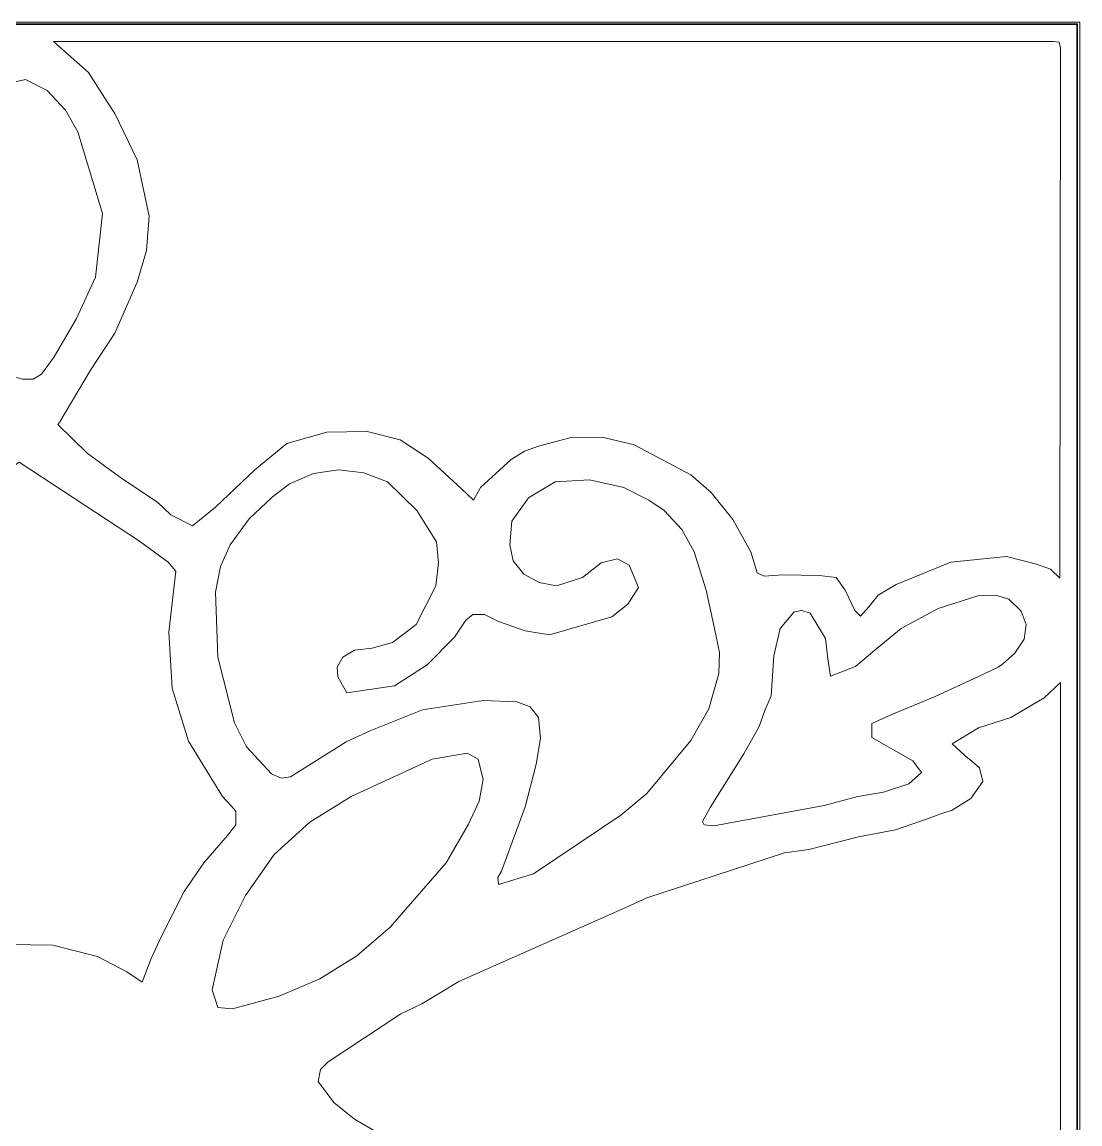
# Model space of a CAD drawing. Header units: millimetres. Extents: x -423 to 44, y -358 to 68.
# Drawn here: x -278.25 to -240.4, y -299.17 to -259.75 of the extents above; entities that cross this region are included whole.
import ezdxf

# ---------------------------------------------------------------- set-up
doc = ezdxf.new("R2010")
doc.units = ezdxf.units.MM
doc.header["$MEASUREMENT"] = 0
doc.layers.add('Capa 1', color=7, linetype='Continuous')

msp = doc.modelspace()

# ---------------------------------------------------------------- linework, layer by layer
at = {"layer": 'Capa 1', "color": 250, "lineweight": 5}
for points, knots in [([(-316.1, -335.45), (-316.1, -335.45), (-240.4, -335.45), (-240.4, -335.45), (-240.4, -335.45), (-240.4, -335.45), (-240.4, -259.75), (-240.4, -259.75), (-240.4, -259.75), (-240.4, -259.75), (-316.1, -259.75), (-316.1, -259.75), (-316.1, -259.75), (-316.1, -259.75), (-316.1, -335.45), (-316.1, -335.45)], [0, 0, 0, 0, 0.2, 0.2, 0.2, 0.2, 0.4, 0.4, 0.4, 0.4, 0.6, 0.6, 0.6, 0.6, 1, 1, 1, 1]), ([(-273.7, -266.7), (-273.7, -266.7), (-273.8, -267.925), (-273.8, -267.925), (-273.8, -267.925), (-273.8, -267.925), (-274.125, -269.05), (-274.125, -269.05), (-274.125, -269.05), (-274.125, -269.05), (-274.925, -270.875), (-274.925, -270.875), (-274.925, -270.875), (-274.925, -270.875), (-275.8, -272.1999), (-275.8, -272.1999), (-275.8, -272.1999), (-275.8, -272.1999), (-276.9, -274.05), (-276.9, -274.05), (-276.9, -274.05), (-276.9, -274.05), (-276.975, -274.15), (-276.975, -274.15), (-276.975, -274.15), (-276.975, -274.15), (-275.925, -275.1749), (-275.925, -275.1749), (-275.925, -275.1749), (-275.925, -275.1749), (-274.675, -276.075), (-274.675, -276.075), (-274.675, -276.075), (-274.675, -276.075), (-273.4, -276.925), (-273.4, -276.925), (-273.4, -276.925), (-273.4, -276.925), (-272.925, -277.375), (-272.925, -277.375), (-272.925, -277.375), (-272.925, -277.375), (-272.15, -277.775), (-272.15, -277.775), (-272.15, -277.775), (-272.15, -277.775), (-271.325, -277.1), (-271.325, -277.1), (-271.325, -277.1), (-271.325, -277.1), (-269.925, -275.7749), (-269.925, -275.7749), (-269.925, -275.7749), (-269.925, -275.7749), (-268.775, -274.825), (-268.775, -274.825), (-268.775, -274.825), (-268.775, -274.825), (-267.35, -274.425), (-267.35, -274.425), (-267.35, -274.425), (-267.35, -274.425), (-265.9, -274.4), (-265.9, -274.4), (-265.9, -274.4), (-265.9, -274.4), (-264.725, -274.7), (-264.725, -274.7), (-264.725, -274.7), (-264.725, -274.7), (-263.725, -275.35), (-263.725, -275.35), (-263.725, -275.35), (-263.725, -275.35), (-262.525, -276.45), (-262.525, -276.45), (-262.525, -276.45), (-262.525, -276.45), (-262.1, -276.85), (-262.1, -276.85), (-262.1, -276.85), (-262.1, -276.85), (-261.8749, -276.45), (-261.8749, -276.45), (-261.8749, -276.45), (-261.8749, -276.45), (-261.85, -276.4), (-261.85, -276.4), (-261.85, -276.4), (-261.85, -276.4), (-260.75, -275.4), (-260.75, -275.4), (-260.75, -275.4), (-260.75, -275.4), (-260.275, -275.1), (-260.275, -275.1), (-260.275, -275.1), (-260.275, -275.1), (-259.775, -274.925), (-259.775, -274.925), (-259.775, -274.925), (-259.775, -274.925), (-258.65, -274.625), (-258.65, -274.625), (-258.65, -274.625), (-258.65, -274.625), (-257.5, -274.6), (-257.5, -274.6), (-257.5, -274.6), (-257.5, -274.6), (-256.35, -274.875), (-256.35, -274.875), (-256.35, -274.875), (-256.35, -274.875), (-254.325, -275.95), (-254.325, -275.95), (-254.325, -275.95), (-254.325, -275.95), (-253.6, -276.575), (-253.6, -276.575), (-253.6, -276.575), (-253.6, -276.575), (-252.825, -277.5499), (-252.825, -277.5499), (-252.825, -277.5499), (-252.825, -277.5499), (-252.175, -278.7), (-252.175, -278.7), (-252.175, -278.7), (-252.175, -278.7), (-251.95, -279.45), (-251.95, -279.45), (-251.95, -279.45), (-251.95, -279.45), (-251.7, -279.575), (-251.7, -279.575), (-251.7, -279.575), (-251.7, -279.575), (-251.025, -279.525), (-251.025, -279.525), (-251.025, -279.525), (-251.025, -279.525), (-249.725, -279.55), (-249.725, -279.55), (-249.725, -279.55), (-249.725, -279.55), (-249.125, -279.625), (-249.125, -279.625), (-249.125, -279.625), (-249.125, -279.625), (-248.8, -280.075), (-248.8, -280.075), (-248.8, -280.075), (-248.8, -280.075), (-248.45, -280.8), (-248.45, -280.8), (-248.45, -280.8), (-248.45, -280.8), (-248.25, -281), (-248.25, -281), (-248.25, -281), (-248.25, -281), (-247.95, -280.675), (-247.95, -280.675), (-247.95, -280.675), (-247.95, -280.675), (-247.625, -280.25), (-247.625, -280.25), (-247.625, -280.25), (-247.625, -280.25), (-246.975, -279.875), (-246.975, -279.875), (-246.975, -279.875), (-246.975, -279.875), (-245.025, -279.075), (-245.025, -279.075), (-245.025, -279.075), (-245.025, -279.075), (-243.0249, -278.875), (-243.0249, -278.875), (-243.0249, -278.875), (-243.0249, -278.875), (-241.95, -279.1499), (-241.95, -279.1499), (-241.95, -279.1499), (-241.95, -279.1499), (-241.45, -279.325), (-241.45, -279.325), (-241.45, -279.325), (-241.45, -279.325), (-241.125, -279.65), (-241.125, -279.65), (-241.125, -279.65), (-241.125, -279.65), (-241.1, -260.675), (-241.1, -260.675), (-241.1, -260.675), (-241.1, -260.675), (-241.15, -260.475), (-241.15, -260.475), (-241.15, -260.475), (-241.15, -260.475), (-241.35, -260.45), (-241.35, -260.45), (-241.35, -260.45), (-241.35, -260.45), (-277.125, -260.45), (-277.125, -260.45), (-277.125, -260.45), (-277.125, -260.45), (-275.875, -261.55), (-275.875, -261.55), (-275.875, -261.55), (-275.875, -261.55), (-275.2, -262.6), (-275.2, -262.6), (-275.2, -262.6), (-275.2, -262.6), (-274.925, -263.025), (-274.925, -263.025), (-274.925, -263.025), (-274.925, -263.025), (-274.125, -264.675), (-274.125, -264.675), (-274.125, -264.675), (-274.125, -264.675), (-273.7, -266.7), (-273.7, -266.7)], [0, 0, 0, 0, 0.0172414, 0.0172414, 0.0172414, 0.0172414, 0.0344828, 0.0344828, 0.0344828, 0.0344828, 0.0517241, 0.0517241, 0.0517241, 0.0517241, 0.0689655, 0.0689655, 0.0689655, 0.0689655, 0.0862069, 0.0862069, 0.0862069, 0.0862069, 0.1034483, 0.1034483, 0.1034483, 0.1034483, 0.1206897, 0.1206897, 0.1206897, 0.1206897, 0.137931, 0.137931, 0.137931, 0.137931, 0.1551724, 0.1551724, 0.1551724, 0.1551724, 0.1724138, 0.1724138, 0.1724138, 0.1724138, 0.1896552, 0.1896552, 0.1896552, 0.1896552, 0.2068966, 0.2068966, 0.2068966, 0.2068966, 0.2241379, 0.2241379, 0.2241379, 0.2241379, 0.2413793, 0.2413793, 0.2413793, 0.2413793, 0.2586207, 0.2586207, 0.2586207, 0.2586207, 0.2758621, 0.2758621, 0.2758621, 0.2758621, 0.2931034, 0.2931034, 0.2931034, 0.2931034, 0.3103448, 0.3103448, 0.3103448, 0.3103448, 0.3275862, 0.3275862, 0.3275862, 0.3275862, 0.3448276, 0.3448276, 0.3448276, 0.3448276, 0.362069, 0.362069, 0.362069, 0.362069, 0.3793103, 0.3793103, 0.3793103, 0.3793103, 0.3965517, 0.3965517, 0.3965517, 0.3965517, 0.4137931, 0.4137931, 0.4137931, 0.4137931, 0.4310345, 0.4310345, 0.4310345, 0.4310345, 0.4482759, 0.4482759, 0.4482759, 0.4482759, 0.4655172, 0.4655172, 0.4655172, 0.4655172, 0.4827586, 0.4827586, 0.4827586, 0.4827586, 0.5, 0.5, 0.5, 0.5, 0.5172414, 0.5172414, 0.5172414, 0.5172414, 0.5344828, 0.5344828, 0.5344828, 0.5344828, 0.5517241, 0.5517241, 0.5517241, 0.5517241, 0.5689655, 0.5689655, 0.5689655, 0.5689655, 0.5862069, 0.5862069, 0.5862069, 0.5862069, 0.6034483, 0.6034483, 0.6034483, 0.6034483, 0.6206897, 0.6206897, 0.6206897, 0.6206897, 0.637931, 0.637931, 0.637931, 0.637931, 0.6551724, 0.6551724, 0.6551724, 0.6551724, 0.6724138, 0.6724138, 0.6724138, 0.6724138, 0.6896552, 0.6896552, 0.6896552, 0.6896552, 0.7068966, 0.7068966, 0.7068966, 0.7068966, 0.7241379, 0.7241379, 0.7241379, 0.7241379, 0.7413793, 0.7413793, 0.7413793, 0.7413793, 0.7586207, 0.7586207, 0.7586207, 0.7586207, 0.7758621, 0.7758621, 0.7758621, 0.7758621, 0.7931034, 0.7931034, 0.7931034, 0.7931034, 0.8103448, 0.8103448, 0.8103448, 0.8103448, 0.8275862, 0.8275862, 0.8275862, 0.8275862, 0.8448276, 0.8448276, 0.8448276, 0.8448276, 0.862069, 0.862069, 0.862069, 0.862069, 0.8793103, 0.8793103, 0.8793103, 0.8793103, 0.8965517, 0.8965517, 0.8965517, 0.8965517, 0.9137931, 0.9137931, 0.9137931, 0.9137931, 0.9310345, 0.9310345, 0.9310345, 0.9310345, 0.9482759, 0.9482759, 0.9482759, 0.9482759, 0.9655172, 0.9655172, 0.9655172, 0.9655172, 1, 1, 1, 1]), ([(-281.1249, -266.7), (-281.1249, -266.7), (-280.9, -268.6249), (-280.9, -268.6249), (-280.9, -268.6249), (-280.9, -268.6249), (-280.275, -270.225), (-280.275, -270.225), (-280.275, -270.225), (-280.275, -270.225), (-279.475, -271.55), (-279.475, -271.55), (-279.475, -271.55), (-279.475, -271.55), (-278.7, -272.3999), (-278.7, -272.3999), (-278.7, -272.3999), (-278.7, -272.3999), (-278.5, -272.45), (-278.5, -272.45), (-278.5, -272.45), (-278.5, -272.45), (-278.3, -272.5), (-278.3, -272.5), (-278.3, -272.5), (-278.3, -272.5), (-278.25, -272.525), (-278.25, -272.525), (-278.25, -272.525), (-278.25, -272.525), (-277.85, -272.525), (-277.85, -272.525), (-277.85, -272.525), (-277.85, -272.525), (-277.55, -272.35), (-277.55, -272.35), (-277.55, -272.35), (-277.55, -272.35), (-277.1, -271.725), (-277.1, -271.725), (-277.1, -271.725), (-277.1, -271.725), (-276.3, -270.35), (-276.3, -270.35), (-276.3, -270.35), (-276.3, -270.35), (-275.625, -268.875), (-275.625, -268.875), (-275.625, -268.875), (-275.625, -268.875), (-275.3749, -266.6), (-275.3749, -266.6), (-275.3749, -266.6), (-275.3749, -266.6), (-276.25, -263.675), (-276.25, -263.675), (-276.25, -263.675), (-276.25, -263.675), (-276.7, -262.9), (-276.7, -262.9), (-276.7, -262.9), (-276.7, -262.9), (-277.35, -262.2), (-277.35, -262.2), (-277.35, -262.2), (-277.35, -262.2), (-278.125, -261.8), (-278.125, -261.8), (-278.125, -261.8), (-278.125, -261.8), (-278.975, -262), (-278.975, -262), (-278.975, -262), (-278.975, -262), (-279.25, -262.2), (-279.25, -262.2), (-279.25, -262.2), (-279.25, -262.2), (-280, -263.175), (-280, -263.175), (-280, -263.175), (-280, -263.175), (-280.6, -264.5), (-280.6, -264.5), (-280.6, -264.5), (-280.6, -264.5), (-281.1249, -266.7), (-281.1249, -266.7)], [0, 0, 0, 0, 0.0434783, 0.0434783, 0.0434783, 0.0434783, 0.0869565, 0.0869565, 0.0869565, 0.0869565, 0.1304348, 0.1304348, 0.1304348, 0.1304348, 0.173913, 0.173913, 0.173913, 0.173913, 0.2173913, 0.2173913, 0.2173913, 0.2173913, 0.2608696, 0.2608696, 0.2608696, 0.2608696, 0.3043478, 0.3043478, 0.3043478, 0.3043478, 0.3478261, 0.3478261, 0.3478261, 0.3478261, 0.3913043, 0.3913043, 0.3913043, 0.3913043, 0.4347826, 0.4347826, 0.4347826, 0.4347826, 0.4782609, 0.4782609, 0.4782609, 0.4782609, 0.5217391, 0.5217391, 0.5217391, 0.5217391, 0.5652174, 0.5652174, 0.5652174, 0.5652174, 0.6086957, 0.6086957, 0.6086957, 0.6086957, 0.6521739, 0.6521739, 0.6521739, 0.6521739, 0.6956522, 0.6956522, 0.6956522, 0.6956522, 0.7391304, 0.7391304, 0.7391304, 0.7391304, 0.7826087, 0.7826087, 0.7826087, 0.7826087, 0.826087, 0.826087, 0.826087, 0.826087, 0.8695652, 0.8695652, 0.8695652, 0.8695652, 0.9130435, 0.9130435, 0.9130435, 0.9130435, 1, 1, 1, 1]), ([(-283.775, -279.175), (-283.775, -279.175), (-283.525, -281.5), (-283.525, -281.5), (-283.525, -281.5), (-283.525, -281.5), (-283.675, -283.8), (-283.675, -283.8), (-283.675, -283.8), (-283.675, -283.8), (-283.925, -284.625), (-283.925, -284.625), (-283.925, -284.625), (-283.925, -284.625), (-284.275, -285.575), (-284.275, -285.575), (-284.275, -285.575), (-284.275, -285.575), (-284.775, -286.425), (-284.775, -286.425), (-284.775, -286.425), (-284.775, -286.425), (-285, -286.8), (-285, -286.8), (-285, -286.8), (-285, -286.8), (-285.7, -287.7), (-285.7, -287.7), (-285.7, -287.7), (-285.7, -287.7), (-285.9, -287.8), (-285.9, -287.8), (-285.9, -287.8), (-285.9, -287.8), (-285.975, -288.025), (-285.975, -288.025), (-285.975, -288.025), (-285.975, -288.025), (-285.725, -288.6749), (-285.725, -288.6749), (-285.725, -288.6749), (-285.725, -288.6749), (-285.2999, -289.05), (-285.2999, -289.05), (-285.2999, -289.05), (-285.2999, -289.05), (-283.6, -291.5), (-283.6, -291.5), (-283.6, -291.5), (-283.6, -291.5), (-283.25, -292.325), (-283.25, -292.325), (-283.25, -292.325), (-283.25, -292.325), (-282.55, -294), (-282.55, -294), (-282.55, -294), (-282.55, -294), (-281.375, -293.35), (-281.375, -293.35), (-281.375, -293.35), (-281.375, -293.35), (-280.25, -292.925), (-280.25, -292.925), (-280.25, -292.925), (-280.25, -292.925), (-278.7499, -292.75), (-278.7499, -292.75), (-278.7499, -292.75), (-278.7499, -292.75), (-277.15, -292.775), (-277.15, -292.775), (-277.15, -292.775), (-277.15, -292.775), (-275.55, -293.175), (-275.55, -293.175), (-275.55, -293.175), (-275.55, -293.175), (-274.5, -293.725), (-274.5, -293.725), (-274.5, -293.725), (-274.5, -293.725), (-273.95, -294.1), (-273.95, -294.1), (-273.95, -294.1), (-273.95, -294.1), (-273.625, -293.25), (-273.625, -293.25), (-273.625, -293.25), (-273.625, -293.25), (-273.25, -292.425), (-273.25, -292.425), (-273.25, -292.425), (-273.25, -292.425), (-272.45, -290.8499), (-272.45, -290.8499), (-272.45, -290.8499), (-272.45, -290.8499), (-271.75, -289.825), (-271.75, -289.825), (-271.75, -289.825), (-271.75, -289.825), (-270.9, -288.85), (-270.9, -288.85), (-270.9, -288.85), (-270.9, -288.85), (-270.6, -288.4749), (-270.6, -288.4749), (-270.6, -288.4749), (-270.6, -288.4749), (-270.6, -287.975), (-270.6, -287.975), (-270.6, -287.975), (-270.6, -287.975), (-270.775, -287.775), (-270.775, -287.775), (-270.775, -287.775), (-270.775, -287.775), (-271.075, -287.45), (-271.075, -287.45), (-271.075, -287.45), (-271.075, -287.45), (-271.175, -287.3), (-271.175, -287.3), (-271.175, -287.3), (-271.175, -287.3), (-272.3, -285.475), (-272.3, -285.475), (-272.3, -285.475), (-272.3, -285.475), (-272.875, -283.575), (-272.875, -283.575), (-272.875, -283.575), (-272.875, -283.575), (-273, -281.575), (-273, -281.575), (-273, -281.575), (-273, -281.575), (-272.75, -279.4), (-272.75, -279.4), (-272.75, -279.4), (-272.75, -279.4), (-273.025, -279.075), (-273.025, -279.075), (-273.025, -279.075), (-273.025, -279.075), (-274.05, -278.325), (-274.05, -278.325), (-274.05, -278.325), (-274.05, -278.325), (-278.3499, -275.5), (-278.3499, -275.5), (-278.3499, -275.5), (-278.3499, -275.5), (-279, -275.95), (-279, -275.95), (-279, -275.95), (-279, -275.95), (-279.35, -276.175), (-279.35, -276.175), (-279.35, -276.175), (-279.35, -276.175), (-279.675, -276.45), (-279.675, -276.45), (-279.675, -276.45), (-279.675, -276.45), (-282.45, -278.25), (-282.45, -278.25), (-282.45, -278.25), (-282.45, -278.25), (-283.1, -278.7), (-283.1, -278.7), (-283.1, -278.7), (-283.1, -278.7), (-283.775, -279.175), (-283.775, -279.175)], [0, 0, 0, 0, 0.0222222, 0.0222222, 0.0222222, 0.0222222, 0.0444444, 0.0444444, 0.0444444, 0.0444444, 0.0666667, 0.0666667, 0.0666667, 0.0666667, 0.0888889, 0.0888889, 0.0888889, 0.0888889, 0.1111111, 0.1111111, 0.1111111, 0.1111111, 0.1333333, 0.1333333, 0.1333333, 0.1333333, 0.1555556, 0.1555556, 0.1555556, 0.1555556, 0.1777778, 0.1777778, 0.1777778, 0.1777778, 0.2, 0.2, 0.2, 0.2, 0.2222222, 0.2222222, 0.2222222, 0.2222222, 0.2444444, 0.2444444, 0.2444444, 0.2444444, 0.2666667, 0.2666667, 0.2666667, 0.2666667, 0.2888889, 0.2888889, 0.2888889, 0.2888889, 0.3111111, 0.3111111, 0.3111111, 0.3111111, 0.3333333, 0.3333333, 0.3333333, 0.3333333, 0.3555556, 0.3555556, 0.3555556, 0.3555556, 0.3777778, 0.3777778, 0.3777778, 0.3777778, 0.4, 0.4, 0.4, 0.4, 0.4222222, 0.4222222, 0.4222222, 0.4222222, 0.4444444, 0.4444444, 0.4444444, 0.4444444, 0.4666667, 0.4666667, 0.4666667, 0.4666667, 0.4888889, 0.4888889, 0.4888889, 0.4888889, 0.5111111, 0.5111111, 0.5111111, 0.5111111, 0.5333333, 0.5333333, 0.5333333, 0.5333333, 0.5555556, 0.5555556, 0.5555556, 0.5555556, 0.5777778, 0.5777778, 0.5777778, 0.5777778, 0.6, 0.6, 0.6, 0.6, 0.6222222, 0.6222222, 0.6222222, 0.6222222, 0.6444444, 0.6444444, 0.6444444, 0.6444444, 0.6666667, 0.6666667, 0.6666667, 0.6666667, 0.6888889, 0.6888889, 0.6888889, 0.6888889, 0.7111111, 0.7111111, 0.7111111, 0.7111111, 0.7333333, 0.7333333, 0.7333333, 0.7333333, 0.7555556, 0.7555556, 0.7555556, 0.7555556, 0.7777778, 0.7777778, 0.7777778, 0.7777778, 0.8, 0.8, 0.8, 0.8, 0.8222222, 0.8222222, 0.8222222, 0.8222222, 0.8444444, 0.8444444, 0.8444444, 0.8444444, 0.8666667, 0.8666667, 0.8666667, 0.8666667, 0.8888889, 0.8888889, 0.8888889, 0.8888889, 0.9111111, 0.9111111, 0.9111111, 0.9111111, 0.9333333, 0.9333333, 0.9333333, 0.9333333, 0.9555556, 0.9555556, 0.9555556, 0.9555556, 1, 1, 1, 1]), ([(-271.325, -280.15), (-271.325, -280.15), (-271.25, -282.475), (-271.25, -282.475), (-271.25, -282.475), (-271.25, -282.475), (-270.65, -284.825), (-270.65, -284.825), (-270.65, -284.825), (-270.65, -284.825), (-270.225, -285.675), (-270.225, -285.675), (-270.225, -285.675), (-270.225, -285.675), (-269.325, -286.65), (-269.325, -286.65), (-269.325, -286.65), (-269.325, -286.65), (-268.975, -286.8), (-268.975, -286.8), (-268.975, -286.8), (-268.975, -286.8), (-268.65, -286.75), (-268.65, -286.75), (-268.65, -286.75), (-268.65, -286.75), (-266.65, -285.4999), (-266.65, -285.4999), (-266.65, -285.4999), (-266.65, -285.4999), (-265.775, -285.0999), (-265.775, -285.0999), (-265.775, -285.0999), (-265.775, -285.0999), (-263.925, -284.35), (-263.925, -284.35), (-263.925, -284.35), (-263.925, -284.35), (-261.75, -284.025), (-261.75, -284.025), (-261.75, -284.025), (-261.75, -284.025), (-260.55, -284.075), (-260.55, -284.075), (-260.55, -284.075), (-260.55, -284.075), (-260.075, -284.25), (-260.075, -284.25), (-260.075, -284.25), (-260.075, -284.25), (-259.775, -284.625), (-259.775, -284.625), (-259.775, -284.625), (-259.775, -284.625), (-259.6999, -285.375), (-259.6999, -285.375), (-259.6999, -285.375), (-259.6999, -285.375), (-259.85, -286.3), (-259.85, -286.3), (-259.85, -286.3), (-259.85, -286.3), (-260.25, -287.825), (-260.25, -287.825), (-260.25, -287.825), (-260.25, -287.825), (-261.1, -290.125), (-261.1, -290.125), (-261.1, -290.125), (-261.1, -290.125), (-261.225, -290.35), (-261.225, -290.35), (-261.225, -290.35), (-261.225, -290.35), (-261.2, -290.6), (-261.2, -290.6), (-261.2, -290.6), (-261.2, -290.6), (-259.95, -290.225), (-259.95, -290.225), (-259.95, -290.225), (-259.95, -290.225), (-256.825, -288.125), (-256.825, -288.125), (-256.825, -288.125), (-256.825, -288.125), (-255.9, -287.35), (-255.9, -287.35), (-255.9, -287.35), (-255.9, -287.35), (-254.325, -285.45), (-254.325, -285.45), (-254.325, -285.45), (-254.325, -285.45), (-253.675, -284.325), (-253.675, -284.325), (-253.675, -284.325), (-253.675, -284.325), (-253.325, -283.05), (-253.325, -283.05), (-253.325, -283.05), (-253.325, -283.05), (-253.3, -282.3), (-253.3, -282.3), (-253.3, -282.3), (-253.3, -282.3), (-253.475, -281.45), (-253.475, -281.45), (-253.475, -281.45), (-253.475, -281.45), (-253.775, -280.075), (-253.775, -280.075), (-253.775, -280.075), (-253.775, -280.075), (-254.2, -278.7), (-254.2, -278.7), (-254.2, -278.7), (-254.2, -278.7), (-254.65, -277.9), (-254.65, -277.9), (-254.65, -277.9), (-254.65, -277.9), (-255.275, -277.225), (-255.275, -277.225), (-255.275, -277.225), (-255.275, -277.225), (-255.825, -276.85), (-255.825, -276.85), (-255.825, -276.85), (-255.825, -276.85), (-256.7249, -276.4), (-256.7249, -276.4), (-256.7249, -276.4), (-256.7249, -276.4), (-257.95, -276.125), (-257.95, -276.125), (-257.95, -276.125), (-257.95, -276.125), (-259.175, -276.2), (-259.175, -276.2), (-259.175, -276.2), (-259.175, -276.2), (-260.125, -276.775), (-260.125, -276.775), (-260.125, -276.775), (-260.125, -276.775), (-260.725, -277.6), (-260.725, -277.6), (-260.725, -277.6), (-260.725, -277.6), (-260.8, -278.45), (-260.8, -278.45), (-260.8, -278.45), (-260.8, -278.45), (-260.675, -279.025), (-260.675, -279.025), (-260.675, -279.025), (-260.675, -279.025), (-260.3, -279.5), (-260.3, -279.5), (-260.3, -279.5), (-260.3, -279.5), (-259.75, -279.8), (-259.75, -279.8), (-259.75, -279.8), (-259.75, -279.8), (-259.125, -279.925), (-259.125, -279.925), (-259.125, -279.925), (-259.125, -279.925), (-258.2, -279.625), (-258.2, -279.625), (-258.2, -279.625), (-258.2, -279.625), (-257.525, -279.1), (-257.525, -279.1), (-257.525, -279.1), (-257.525, -279.1), (-256.95, -278.9499), (-256.95, -278.9499), (-256.95, -278.9499), (-256.95, -278.9499), (-256.5249, -279.175), (-256.5249, -279.175), (-256.5249, -279.175), (-256.5249, -279.175), (-256.2, -279.975), (-256.2, -279.975), (-256.2, -279.975), (-256.2, -279.975), (-256.575, -280.575), (-256.575, -280.575), (-256.575, -280.575), (-256.575, -280.575), (-257.15, -281.025), (-257.15, -281.025), (-257.15, -281.025), (-257.15, -281.025), (-259.375, -281.675), (-259.375, -281.675), (-259.375, -281.675), (-259.375, -281.675), (-260.25, -281.5249), (-260.25, -281.5249), (-260.25, -281.5249), (-260.25, -281.5249), (-261.2, -281.2), (-261.2, -281.2), (-261.2, -281.2), (-261.2, -281.2), (-261.7, -280.95), (-261.7, -280.95), (-261.7, -280.95), (-261.7, -280.95), (-262.125, -280.95), (-262.125, -280.95), (-262.125, -280.95), (-262.125, -280.95), (-262.375, -281.15), (-262.375, -281.15), (-262.375, -281.15), (-262.375, -281.15), (-262.775, -281.75), (-262.775, -281.75), (-262.775, -281.75), (-262.775, -281.75), (-263.75, -282.75), (-263.75, -282.75), (-263.75, -282.75), (-263.75, -282.75), (-264.925, -283.5), (-264.925, -283.5), (-264.925, -283.5), (-264.925, -283.5), (-266.625, -283.75), (-266.625, -283.75), (-266.625, -283.75), (-266.625, -283.75), (-266.95, -283.175), (-266.95, -283.175), (-266.95, -283.175), (-266.95, -283.175), (-266.975, -282.825), (-266.975, -282.825), (-266.975, -282.825), (-266.975, -282.825), (-266.775, -282.475), (-266.775, -282.475), (-266.775, -282.475), (-266.775, -282.475), (-266.35, -282.225), (-266.35, -282.225), (-266.35, -282.225), (-266.35, -282.225), (-265.725, -282.15), (-265.725, -282.15), (-265.725, -282.15), (-265.725, -282.15), (-265, -281.95), (-265, -281.95), (-265, -281.95), (-265, -281.95), (-264.15, -281.3), (-264.15, -281.3), (-264.15, -281.3), (-264.15, -281.3), (-263.45, -279.925), (-263.45, -279.925), (-263.45, -279.925), (-263.45, -279.925), (-263.35, -279.1), (-263.35, -279.1), (-263.35, -279.1), (-263.35, -279.1), (-263.425, -278.3499), (-263.425, -278.3499), (-263.425, -278.3499), (-263.425, -278.3499), (-264.125, -277.225), (-264.125, -277.225), (-264.125, -277.225), (-264.125, -277.225), (-265.175, -276.2), (-265.175, -276.2), (-265.175, -276.2), (-265.175, -276.2), (-266.025, -275.875), (-266.025, -275.875), (-266.025, -275.875), (-266.025, -275.875), (-266.925, -275.7749), (-266.925, -275.7749), (-266.925, -275.7749), (-266.925, -275.7749), (-267.825, -275.9), (-267.825, -275.9), (-267.825, -275.9), (-267.825, -275.9), (-268.675, -276.275), (-268.675, -276.275), (-268.675, -276.275), (-268.675, -276.275), (-269.3, -276.75), (-269.3, -276.75), (-269.3, -276.75), (-269.3, -276.75), (-270.125, -277.525), (-270.125, -277.525), (-270.125, -277.525), (-270.125, -277.525), (-270.8, -278.45), (-270.8, -278.45), (-270.8, -278.45), (-270.8, -278.45), (-271.15, -279.225), (-271.15, -279.225), (-271.15, -279.225), (-271.15, -279.225), (-271.325, -280.15), (-271.325, -280.15)], [0, 0, 0, 0, 0.0123457, 0.0123457, 0.0123457, 0.0123457, 0.0246914, 0.0246914, 0.0246914, 0.0246914, 0.037037, 0.037037, 0.037037, 0.037037, 0.0493827, 0.0493827, 0.0493827, 0.0493827, 0.0617284, 0.0617284, 0.0617284, 0.0617284, 0.0740741, 0.0740741, 0.0740741, 0.0740741, 0.0864198, 0.0864198, 0.0864198, 0.0864198, 0.0987654, 0.0987654, 0.0987654, 0.0987654, 0.1111111, 0.1111111, 0.1111111, 0.1111111, 0.1234568, 0.1234568, 0.1234568, 0.1234568, 0.1358025, 0.1358025, 0.1358025, 0.1358025, 0.1481481, 0.1481481, 0.1481481, 0.1481481, 0.1604938, 0.1604938, 0.1604938, 0.1604938, 0.1728395, 0.1728395, 0.1728395, 0.1728395, 0.1851852, 0.1851852, 0.1851852, 0.1851852, 0.1975309, 0.1975309, 0.1975309, 0.1975309, 0.2098765, 0.2098765, 0.2098765, 0.2098765, 0.2222222, 0.2222222, 0.2222222, 0.2222222, 0.2345679, 0.2345679, 0.2345679, 0.2345679, 0.2469136, 0.2469136, 0.2469136, 0.2469136, 0.2592593, 0.2592593, 0.2592593, 0.2592593, 0.2716049, 0.2716049, 0.2716049, 0.2716049, 0.2839506, 0.2839506, 0.2839506, 0.2839506, 0.2962963, 0.2962963, 0.2962963, 0.2962963, 0.308642, 0.308642, 0.308642, 0.308642, 0.3209877, 0.3209877, 0.3209877, 0.3209877, 0.3333333, 0.3333333, 0.3333333, 0.3333333, 0.345679, 0.345679, 0.345679, 0.345679, 0.3580247, 0.3580247, 0.3580247, 0.3580247, 0.3703704, 0.3703704, 0.3703704, 0.3703704, 0.382716, 0.382716, 0.382716, 0.382716, 0.3950617, 0.3950617, 0.3950617, 0.3950617, 0.4074074, 0.4074074, 0.4074074, 0.4074074, 0.4197531, 0.4197531, 0.4197531, 0.4197531, 0.4320988, 0.4320988, 0.4320988, 0.4320988, 0.4444444, 0.4444444, 0.4444444, 0.4444444, 0.4567901, 0.4567901, 0.4567901, 0.4567901, 0.4691358, 0.4691358, 0.4691358, 0.4691358, 0.4814815, 0.4814815, 0.4814815, 0.4814815, 0.4938272, 0.4938272, 0.4938272, 0.4938272, 0.5061728, 0.5061728, 0.5061728, 0.5061728, 0.5185185, 0.5185185, 0.5185185, 0.5185185, 0.5308642, 0.5308642, 0.5308642, 0.5308642, 0.5432099, 0.5432099, 0.5432099, 0.5432099, 0.5555556, 0.5555556, 0.5555556, 0.5555556, 0.5679012, 0.5679012, 0.5679012, 0.5679012, 0.5802469, 0.5802469, 0.5802469, 0.5802469, 0.5925926, 0.5925926, 0.5925926, 0.5925926, 0.6049383, 0.6049383, 0.6049383, 0.6049383, 0.617284, 0.617284, 0.617284, 0.617284, 0.6296296, 0.6296296, 0.6296296, 0.6296296, 0.6419753, 0.6419753, 0.6419753, 0.6419753, 0.654321, 0.654321, 0.654321, 0.654321, 0.6666667, 0.6666667, 0.6666667, 0.6666667, 0.6790123, 0.6790123, 0.6790123, 0.6790123, 0.691358, 0.691358, 0.691358, 0.691358, 0.7037037, 0.7037037, 0.7037037, 0.7037037, 0.7160494, 0.7160494, 0.7160494, 0.7160494, 0.7283951, 0.7283951, 0.7283951, 0.7283951, 0.7407407, 0.7407407, 0.7407407, 0.7407407, 0.7530864, 0.7530864, 0.7530864, 0.7530864, 0.7654321, 0.7654321, 0.7654321, 0.7654321, 0.7777778, 0.7777778, 0.7777778, 0.7777778, 0.7901235, 0.7901235, 0.7901235, 0.7901235, 0.8024691, 0.8024691, 0.8024691, 0.8024691, 0.8148148, 0.8148148, 0.8148148, 0.8148148, 0.8271605, 0.8271605, 0.8271605, 0.8271605, 0.8395062, 0.8395062, 0.8395062, 0.8395062, 0.8518519, 0.8518519, 0.8518519, 0.8518519, 0.8641975, 0.8641975, 0.8641975, 0.8641975, 0.8765432, 0.8765432, 0.8765432, 0.8765432, 0.8888889, 0.8888889, 0.8888889, 0.8888889, 0.9012346, 0.9012346, 0.9012346, 0.9012346, 0.9135802, 0.9135802, 0.9135802, 0.9135802, 0.9259259, 0.9259259, 0.9259259, 0.9259259, 0.9382716, 0.9382716, 0.9382716, 0.9382716, 0.9506173, 0.9506173, 0.9506173, 0.9506173, 0.962963, 0.962963, 0.962963, 0.962963, 0.9753086, 0.9753086, 0.9753086, 0.9753086, 1, 1, 1, 1]), ([(-249.325, -283.15), (-249.325, -283.15), (-249.425, -282.525), (-249.425, -282.525), (-249.425, -282.525), (-249.425, -282.525), (-249.5, -281.8), (-249.5, -281.8), (-249.5, -281.8), (-249.5, -281.8), (-250.05, -280.9), (-250.05, -280.9), (-250.05, -280.9), (-250.05, -280.9), (-250.35, -280.8), (-250.35, -280.8), (-250.35, -280.8), (-250.35, -280.8), (-250.625, -280.85), (-250.625, -280.85), (-250.625, -280.85), (-250.625, -280.85), (-251.125, -281.45), (-251.125, -281.45), (-251.125, -281.45), (-251.125, -281.45), (-251.35, -282.425), (-251.35, -282.425), (-251.35, -282.425), (-251.35, -282.425), (-251.45, -283.85), (-251.45, -283.85), (-251.45, -283.85), (-251.45, -283.85), (-251.675, -284.375), (-251.675, -284.375), (-251.675, -284.375), (-251.675, -284.375), (-251.875, -284.95), (-251.875, -284.95), (-251.875, -284.95), (-251.875, -284.95), (-252.425, -285.925), (-252.425, -285.925), (-252.425, -285.925), (-252.425, -285.925), (-253.625, -287.85), (-253.625, -287.85), (-253.625, -287.85), (-253.625, -287.85), (-253.9, -288.35), (-253.9, -288.35), (-253.9, -288.35), (-253.9, -288.35), (-253.85, -288.4749), (-253.85, -288.4749), (-253.85, -288.4749), (-253.85, -288.4749), (-253.5, -288.5), (-253.5, -288.5), (-253.5, -288.5), (-253.5, -288.5), (-249.55, -287.775), (-249.55, -287.775), (-249.55, -287.775), (-249.55, -287.775), (-248.35, -287.45), (-248.35, -287.45), (-248.35, -287.45), (-248.35, -287.45), (-247.425, -287.3), (-247.425, -287.3), (-247.425, -287.3), (-247.425, -287.3), (-246.525, -287), (-246.525, -287), (-246.525, -287), (-246.525, -287), (-246.075, -286.6), (-246.075, -286.6), (-246.075, -286.6), (-246.075, -286.6), (-246.375, -286.175), (-246.375, -286.175), (-246.375, -286.175), (-246.375, -286.175), (-247.85, -285.35), (-247.85, -285.35), (-247.85, -285.35), (-247.85, -285.35), (-247.85, -284.85), (-247.85, -284.85), (-247.85, -284.85), (-247.85, -284.85), (-247.125, -284.525), (-247.125, -284.525), (-247.125, -284.525), (-247.125, -284.525), (-245.575, -283.875), (-245.575, -283.875), (-245.575, -283.875), (-245.575, -283.875), (-244.05, -283.175), (-244.05, -283.175), (-244.05, -283.175), (-244.05, -283.175), (-243.325, -282.825), (-243.325, -282.825), (-243.325, -282.825), (-243.325, -282.825), (-243.175, -282.725), (-243.175, -282.725), (-243.175, -282.725), (-243.175, -282.725), (-242.725, -282.3249), (-242.725, -282.3249), (-242.725, -282.3249), (-242.725, -282.3249), (-242.4, -281.825), (-242.4, -281.825), (-242.4, -281.825), (-242.4, -281.825), (-242.325, -281.3), (-242.325, -281.3), (-242.325, -281.3), (-242.325, -281.3), (-242.5, -280.825), (-242.5, -280.825), (-242.5, -280.825), (-242.5, -280.825), (-242.95, -280.4), (-242.95, -280.4), (-242.95, -280.4), (-242.95, -280.4), (-243.4249, -280.25), (-243.4249, -280.25), (-243.4249, -280.25), (-243.4249, -280.25), (-244.05, -280.275), (-244.05, -280.275), (-244.05, -280.275), (-244.05, -280.275), (-245.475, -280.7249), (-245.475, -280.7249), (-245.475, -280.7249), (-245.475, -280.7249), (-246.7999, -281.45), (-246.7999, -281.45), (-246.7999, -281.45), (-246.7999, -281.45), (-247.65, -282.15), (-247.65, -282.15), (-247.65, -282.15), (-247.65, -282.15), (-248.425, -282.8), (-248.425, -282.8), (-248.425, -282.8), (-248.425, -282.8), (-249.325, -283.15), (-249.325, -283.15)], [0, 0, 0, 0, 0.0243902, 0.0243902, 0.0243902, 0.0243902, 0.0487805, 0.0487805, 0.0487805, 0.0487805, 0.0731707, 0.0731707, 0.0731707, 0.0731707, 0.097561, 0.097561, 0.097561, 0.097561, 0.1219512, 0.1219512, 0.1219512, 0.1219512, 0.1463415, 0.1463415, 0.1463415, 0.1463415, 0.1707317, 0.1707317, 0.1707317, 0.1707317, 0.195122, 0.195122, 0.195122, 0.195122, 0.2195122, 0.2195122, 0.2195122, 0.2195122, 0.2439024, 0.2439024, 0.2439024, 0.2439024, 0.2682927, 0.2682927, 0.2682927, 0.2682927, 0.2926829, 0.2926829, 0.2926829, 0.2926829, 0.3170732, 0.3170732, 0.3170732, 0.3170732, 0.3414634, 0.3414634, 0.3414634, 0.3414634, 0.3658537, 0.3658537, 0.3658537, 0.3658537, 0.3902439, 0.3902439, 0.3902439, 0.3902439, 0.4146341, 0.4146341, 0.4146341, 0.4146341, 0.4390244, 0.4390244, 0.4390244, 0.4390244, 0.4634146, 0.4634146, 0.4634146, 0.4634146, 0.4878049, 0.4878049, 0.4878049, 0.4878049, 0.5121951, 0.5121951, 0.5121951, 0.5121951, 0.5365854, 0.5365854, 0.5365854, 0.5365854, 0.5609756, 0.5609756, 0.5609756, 0.5609756, 0.5853659, 0.5853659, 0.5853659, 0.5853659, 0.6097561, 0.6097561, 0.6097561, 0.6097561, 0.6341463, 0.6341463, 0.6341463, 0.6341463, 0.6585366, 0.6585366, 0.6585366, 0.6585366, 0.6829268, 0.6829268, 0.6829268, 0.6829268, 0.7073171, 0.7073171, 0.7073171, 0.7073171, 0.7317073, 0.7317073, 0.7317073, 0.7317073, 0.7560976, 0.7560976, 0.7560976, 0.7560976, 0.7804878, 0.7804878, 0.7804878, 0.7804878, 0.804878, 0.804878, 0.804878, 0.804878, 0.8292683, 0.8292683, 0.8292683, 0.8292683, 0.8536585, 0.8536585, 0.8536585, 0.8536585, 0.8780488, 0.8780488, 0.8780488, 0.8780488, 0.902439, 0.902439, 0.902439, 0.902439, 0.9268293, 0.9268293, 0.9268293, 0.9268293, 0.9512195, 0.9512195, 0.9512195, 0.9512195, 1, 1, 1, 1]), ([(-244.975, -285.575), (-244.975, -285.575), (-244.4, -286.1), (-244.4, -286.1), (-244.4, -286.1), (-244.4, -286.1), (-244.35, -286.125), (-244.35, -286.125), (-244.35, -286.125), (-244.35, -286.125), (-244, -286.425), (-244, -286.425), (-244, -286.425), (-244, -286.425), (-243.875, -286.925), (-243.875, -286.925), (-243.875, -286.925), (-243.875, -286.925), (-244.3, -287.525), (-244.3, -287.525), (-244.3, -287.525), (-244.3, -287.525), (-244.975, -287.95), (-244.975, -287.95), (-244.975, -287.95), (-244.975, -287.95), (-245.375, -288.0749), (-245.375, -288.0749), (-245.375, -288.0749), (-245.375, -288.0749), (-245.7999, -288.225), (-245.7999, -288.225), (-245.7999, -288.225), (-245.7999, -288.225), (-246.9999, -288.65), (-246.9999, -288.65), (-246.9999, -288.65), (-246.9999, -288.65), (-248.325, -288.9), (-248.325, -288.9), (-248.325, -288.9), (-248.325, -288.9), (-250.1, -289.35), (-250.1, -289.35), (-250.1, -289.35), (-250.1, -289.35), (-250.975, -289.475), (-250.975, -289.475), (-250.975, -289.475), (-250.975, -289.475), (-255.9, -291.075), (-255.9, -291.075), (-255.9, -291.075), (-255.9, -291.075), (-256.65, -291.425), (-256.65, -291.425), (-256.65, -291.425), (-256.65, -291.425), (-262.625, -294.075), (-262.625, -294.075), (-262.625, -294.075), (-262.625, -294.075), (-263.95, -294.875), (-263.95, -294.875), (-263.95, -294.875), (-263.95, -294.875), (-264.7, -295.225), (-264.7, -295.225), (-264.7, -295.225), (-264.7, -295.225), (-267.3, -296.95), (-267.3, -296.95), (-267.3, -296.95), (-267.3, -296.95), (-267.575, -297.225), (-267.575, -297.225), (-267.575, -297.225), (-267.575, -297.225), (-267.65, -297.65), (-267.65, -297.65), (-267.65, -297.65), (-267.65, -297.65), (-267.1, -298.4), (-267.1, -298.4), (-267.1, -298.4), (-267.1, -298.4), (-266.35, -299), (-266.35, -299), (-266.35, -299), (-266.35, -299), (-262.55, -301.2), (-262.55, -301.2), (-262.55, -301.2), (-262.55, -301.2), (-259.65, -302.6), (-259.65, -302.6), (-259.65, -302.6), (-259.65, -302.6), (-258.925, -302.925), (-258.925, -302.925), (-258.925, -302.925), (-258.925, -302.925), (-258.2, -303.3), (-258.2, -303.3), (-258.2, -303.3), (-258.2, -303.3), (-253.4, -305), (-253.4, -305), (-253.4, -305), (-253.4, -305), (-252.625, -305.225), (-252.625, -305.225), (-252.625, -305.225), (-252.625, -305.225), (-247.425, -306.575), (-247.425, -306.575), (-247.425, -306.575), (-247.425, -306.575), (-246.375, -306.775), (-246.375, -306.775), (-246.375, -306.775), (-246.375, -306.775), (-245.7999, -307.05), (-245.7999, -307.05), (-245.7999, -307.05), (-245.7999, -307.05), (-244.975, -307.3249), (-244.975, -307.3249), (-244.975, -307.3249), (-244.975, -307.3249), (-244.2249, -307.85), (-244.2249, -307.85), (-244.2249, -307.85), (-244.2249, -307.85), (-244.0249, -307.975), (-244.0249, -307.975), (-244.0249, -307.975), (-244.0249, -307.975), (-243.875, -308.525), (-243.875, -308.525), (-243.875, -308.525), (-243.875, -308.525), (-244, -308.85), (-244, -308.85), (-244, -308.85), (-244, -308.85), (-244.3, -309.1), (-244.3, -309.1), (-244.3, -309.1), (-244.3, -309.1), (-244.975, -309.725), (-244.975, -309.725), (-244.975, -309.725), (-244.975, -309.725), (-244.7, -310.025), (-244.7, -310.025), (-244.7, -310.025), (-244.7, -310.025), (-244.325, -310.15), (-244.325, -310.15), (-244.325, -310.15), (-244.325, -310.15), (-244.0249, -310.275), (-244.0249, -310.275), (-244.0249, -310.275), (-244.0249, -310.275), (-243.4249, -310.45), (-243.4249, -310.45), (-243.4249, -310.45), (-243.4249, -310.45), (-242.175, -311), (-242.175, -311), (-242.175, -311), (-242.175, -311), (-241.1, -311.9), (-241.1, -311.9), (-241.1, -311.9), (-241.1, -311.9), (-241.1, -283.375), (-241.1, -283.375), (-241.1, -283.375), (-241.1, -283.375), (-241.675, -283.925), (-241.675, -283.925), (-241.675, -283.925), (-241.675, -283.925), (-242.875, -284.625), (-242.875, -284.625), (-242.875, -284.625), (-242.875, -284.625), (-244.0249, -285), (-244.0249, -285), (-244.0249, -285), (-244.0249, -285), (-244.975, -285.575), (-244.975, -285.575)], [0, 0, 0, 0, 0.02, 0.02, 0.02, 0.02, 0.04, 0.04, 0.04, 0.04, 0.06, 0.06, 0.06, 0.06, 0.08, 0.08, 0.08, 0.08, 0.1, 0.1, 0.1, 0.1, 0.12, 0.12, 0.12, 0.12, 0.14, 0.14, 0.14, 0.14, 0.16, 0.16, 0.16, 0.16, 0.18, 0.18, 0.18, 0.18, 0.2, 0.2, 0.2, 0.2, 0.22, 0.22, 0.22, 0.22, 0.24, 0.24, 0.24, 0.24, 0.26, 0.26, 0.26, 0.26, 0.28, 0.28, 0.28, 0.28, 0.3, 0.3, 0.3, 0.3, 0.32, 0.32, 0.32, 0.32, 0.34, 0.34, 0.34, 0.34, 0.36, 0.36, 0.36, 0.36, 0.38, 0.38, 0.38, 0.38, 0.4, 0.4, 0.4, 0.4, 0.42, 0.42, 0.42, 0.42, 0.44, 0.44, 0.44, 0.44, 0.46, 0.46, 0.46, 0.46, 0.48, 0.48, 0.48, 0.48, 0.5, 0.5, 0.5, 0.5, 0.52, 0.52, 0.52, 0.52, 0.54, 0.54, 0.54, 0.54, 0.56, 0.56, 0.56, 0.56, 0.58, 0.58, 0.58, 0.58, 0.6, 0.6, 0.6, 0.6, 0.62, 0.62, 0.62, 0.62, 0.64, 0.64, 0.64, 0.64, 0.66, 0.66, 0.66, 0.66, 0.68, 0.68, 0.68, 0.68, 0.7, 0.7, 0.7, 0.7, 0.72, 0.72, 0.72, 0.72, 0.74, 0.74, 0.74, 0.74, 0.76, 0.76, 0.76, 0.76, 0.78, 0.78, 0.78, 0.78, 0.8, 0.8, 0.8, 0.8, 0.82, 0.82, 0.82, 0.82, 0.84, 0.84, 0.84, 0.84, 0.86, 0.86, 0.86, 0.86, 0.88, 0.88, 0.88, 0.88, 0.9, 0.9, 0.9, 0.9, 0.92, 0.92, 0.92, 0.92, 0.94, 0.94, 0.94, 0.94, 0.96, 0.96, 0.96, 0.96, 1, 1, 1, 1]), ([(-271.45, -294.375), (-271.45, -294.375), (-271.25, -295), (-271.25, -295), (-271.25, -295), (-271.25, -295), (-270.725, -295.05), (-270.725, -295.05), (-270.725, -295.05), (-270.725, -295.05), (-269.05, -294.6), (-269.05, -294.6), (-269.05, -294.6), (-269.05, -294.6), (-267.6, -293.975), (-267.6, -293.975), (-267.6, -293.975), (-267.6, -293.975), (-266.275, -293.15), (-266.275, -293.15), (-266.275, -293.15), (-266.275, -293.15), (-265.075, -292.125), (-265.075, -292.125), (-265.075, -292.125), (-265.075, -292.125), (-263.0749, -289.825), (-263.0749, -289.825), (-263.0749, -289.825), (-263.0749, -289.825), (-262.2749, -288.45), (-262.2749, -288.45), (-262.2749, -288.45), (-262.2749, -288.45), (-261.9, -287.625), (-261.9, -287.625), (-261.9, -287.625), (-261.9, -287.625), (-261.75, -286.85), (-261.75, -286.85), (-261.75, -286.85), (-261.75, -286.85), (-261.925, -286.125), (-261.925, -286.125), (-261.925, -286.125), (-261.925, -286.125), (-262.325, -285.9), (-262.325, -285.9), (-262.325, -285.9), (-262.325, -285.9), (-263.575, -286.125), (-263.575, -286.125), (-263.575, -286.125), (-263.575, -286.125), (-266.475, -287.45), (-266.475, -287.45), (-266.475, -287.45), (-266.475, -287.45), (-267.95, -288.375), (-267.95, -288.375), (-267.95, -288.375), (-267.95, -288.375), (-269.2249, -289.525), (-269.2249, -289.525), (-269.2249, -289.525), (-269.2249, -289.525), (-270.25, -291), (-270.25, -291), (-270.25, -291), (-270.25, -291), (-271.05, -292.6), (-271.05, -292.6), (-271.05, -292.6), (-271.05, -292.6), (-271.45, -294.375), (-271.45, -294.375)], [0, 0, 0, 0, 0.05, 0.05, 0.05, 0.05, 0.1, 0.1, 0.1, 0.1, 0.15, 0.15, 0.15, 0.15, 0.2, 0.2, 0.2, 0.2, 0.25, 0.25, 0.25, 0.25, 0.3, 0.3, 0.3, 0.3, 0.35, 0.35, 0.35, 0.35, 0.4, 0.4, 0.4, 0.4, 0.45, 0.45, 0.45, 0.45, 0.5, 0.5, 0.5, 0.5, 0.55, 0.55, 0.55, 0.55, 0.6, 0.6, 0.6, 0.6, 0.65, 0.65, 0.65, 0.65, 0.7, 0.7, 0.7, 0.7, 0.75, 0.75, 0.75, 0.75, 0.8, 0.8, 0.8, 0.8, 0.85, 0.85, 0.85, 0.85, 0.9, 0.9, 0.9, 0.9, 1, 1, 1, 1])]:
    msp.add_open_spline(points, degree=3, knots=knots, dxfattribs=at)
at = {"layer": 'Capa 1', "color": 250, "lineweight": 35}
msp.add_open_spline([(-316.025, -335.35), (-316.025, -335.35), (-240.5, -335.35), (-240.5, -335.35), (-240.5, -335.35), (-240.5, -335.35), (-240.5, -259.825), (-240.5, -259.825), (-240.5, -259.825), (-240.5, -259.825), (-316.025, -259.825), (-316.025, -259.825), (-316.025, -259.825), (-316.025, -259.825), (-316.025, -335.35), (-316.025, -335.35)], degree=3, knots=[0, 0, 0, 0, 0.2, 0.2, 0.2, 0.2, 0.4, 0.4, 0.4, 0.4, 0.6, 0.6, 0.6, 0.6, 1, 1, 1, 1], dxfattribs=at)

doc.saveas('drawing.dxf')
